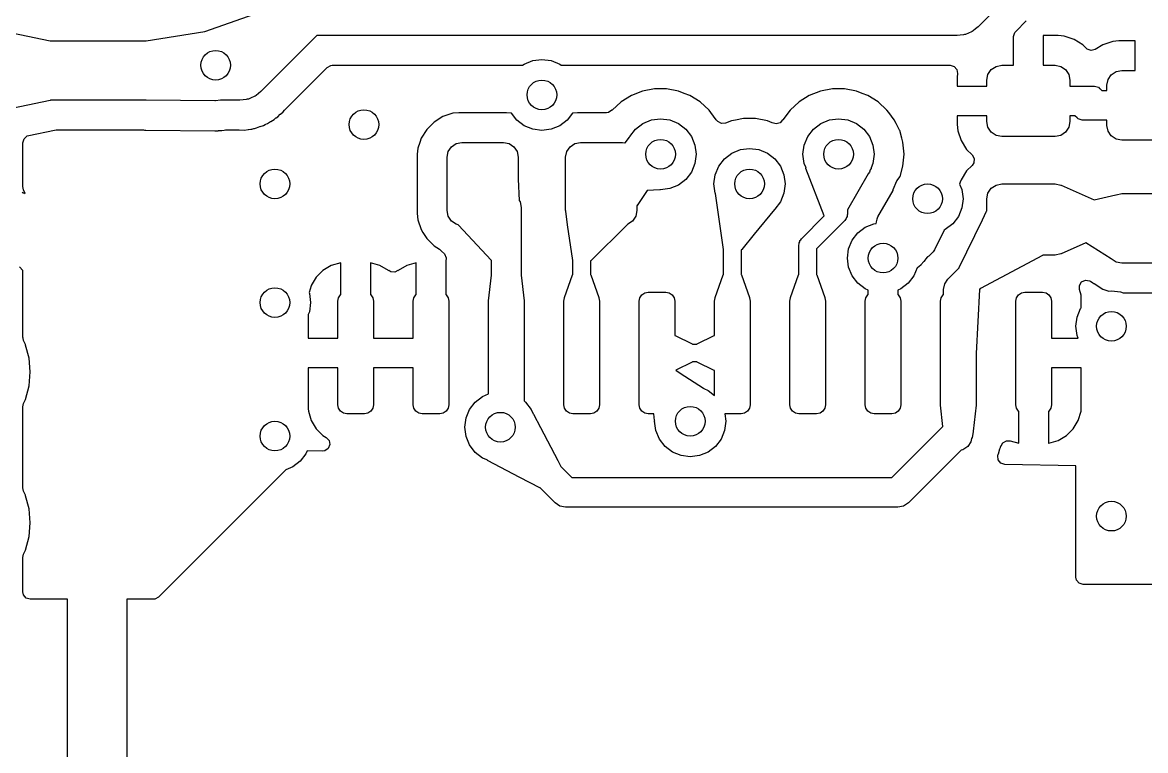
# Model space of a CAD drawing. Extents: x 90 to 175, y -109.5 to -35.9.
# Drawn here: x 110.24 to 129.18, y -60.55 to -48.28 of the extents above; entities that cross this region are included whole.
import ezdxf

# ---------------------------------------------------------------- set-up
doc = ezdxf.new("R2010")
doc.units = 0
doc.layers.add('BLACK', color=7, linetype='CONTINUOUS')

msp = doc.modelspace()

# ---------------------------------------------------------------- linework, layer by layer
at = {"layer": 'BLACK', "linetype": 'CONTINUOUS'}
for p, q in [((129.603553, -45.103553), (126.353553, -48.353553)), ((113.317382, -48.429351), (114.147193, -48.141179)), ((126.986315, -48.428604), (127.164919, -48.25)), ((109.354749, -48.306667), (110.710677, -48.588065)), ((112.327742, -48.588418), (113.317382, -48.429351)), ((126.189516, -48.457528), (126.140866, -48.479746)), ((126.239624, -48.438839), (126.189516, -48.457528)), ((126.25399, -48.428084), (126.239624, -48.438839)), ((126.27032, -48.420627), (126.25399, -48.428084)), ((126.310744, -48.385599), (126.27032, -48.420627)), ((126.353553, -48.353553), (126.310744, -48.385599)), ((126.954781, -48.5), (126.969685, -48.449242)), ((126.969685, -48.449242), (126.986315, -48.428604)), ((110.710677, -48.588065), (110.713522, -48.59)), ((110.713522, -48.59), (112.324647, -48.59)), ((112.324647, -48.59), (112.327742, -48.588418)), ((115.207107, -48.5), (114.263553, -49.443553)), ((118, -48.5), (115.207107, -48.5)), ((119, -48.5), (118, -48.5)), ((126, -48.5), (119, -48.5)), ((126.052938, -48.492388), (126, -48.5)), ((126.106283, -48.488573), (126.052938, -48.492388)), ((126.1231, -48.4823), (126.106283, -48.488573)), ((126.140866, -48.479746), (126.1231, -48.4823)), ((126.95, -48.516281), (126.954781, -48.5)), ((126.95, -49), (126.95, -48.516281)), ((127.699986, -48.5), (127.45, -48.5)), ((127.45, -48.5), (127.45, -49)), ((127.80269, -48.510493), (127.699986, -48.5)), ((127.802697, -48.510494), (127.80269, -48.510493)), ((127.969119, -48.565641), (127.802697, -48.510494)), ((127.969124, -48.565643), (127.969119, -48.565641)), ((128.118345, -48.657684), (127.969124, -48.565643)), ((128.455875, -48.653143), (128.327752, -48.732171)), ((128.45588, -48.653141), (128.455875, -48.653143)), ((128.622302, -48.597994), (128.45588, -48.653141)), ((128.725012, -48.587501), (128.622302, -48.597994)), ((128.725029, -48.5875), (128.725012, -48.587501)), ((129, -48.5875), (128.725029, -48.5875)), ((129, -49.0875), (129, -48.5875)), ((128.174974, -48.714313), (128.118345, -48.657684)), ((128.193696, -48.729688), (128.174974, -48.714313)), ((128.260359, -48.750611), (128.193696, -48.729688)), ((128.327752, -48.732171), (128.260359, -48.750611)), ((115.378102, -49.036819), (115.439425, -49.003334)), ((115.439425, -49.003334), (115.465783, -49.0005)), ((115.465783, -49.0005), (117.898259, -49.0005)), ((117.898259, -49.0005), (118.673786, -49.0005)), ((118.673786, -49.0005), (118.7, -48.980385)), ((118.7, -48.980385), (118.844709, -48.920445)), ((118.844709, -48.920445), (119, -48.9)), ((119, -48.9), (119.155291, -48.920445)), ((119.155291, -48.920445), (119.3, -48.980385)), ((119.3, -48.980385), (119.326214, -49.0005)), ((119.326214, -49.0005), (125.88307, -49.0005)), ((125.88307, -49.0005), (125.950109, -49.020185)), ((125.950109, -49.020185), (125.995864, -49.072989)), ((126.573223, -49.073223), (126.654329, -49.01903)), ((126.654329, -49.01903), (126.75, -49)), ((126.75, -49), (126.95, -49)), ((127.45, -49), (127.65, -49)), ((127.65, -49), (127.745671, -49.01903)), ((127.745671, -49.01903), (127.826777, -49.073223)), ((114.665101, -49.749818), (115.378102, -49.036819)), ((125.995864, -49.072989), (126.006428, -49.137103)), ((126.006428, -49.137103), (126, -49.200013)), ((126, -49.200013), (126, -49.35)), ((126.5, -49.25), (126.51903, -49.154329)), ((126.51903, -49.154329), (126.573223, -49.073223)), ((127.826777, -49.073223), (127.88097, -49.154329)), ((127.88097, -49.154329), (127.9, -49.25)), ((128.54403, -49.241829), (128.598223, -49.160723)), ((128.598223, -49.160723), (128.679329, -49.10653)), ((128.679329, -49.10653), (128.775, -49.0875)), ((128.775, -49.0875), (129, -49.0875)), ((120.898024, -49.3995), (120.697544, -49.436976)), ((121.101976, -49.3995), (120.898024, -49.3995)), ((121.302456, -49.436976), (121.101976, -49.3995)), ((123.898024, -49.3995), (123.697544, -49.436976)), ((124.101976, -49.3995), (123.898024, -49.3995)), ((124.302456, -49.436976), (124.101976, -49.3995)), ((126, -49.35), (126.5, -49.35)), ((126.5, -49.35), (126.5, -49.25)), ((127.9, -49.25), (127.9, -49.35)), ((127.9, -49.35), (128.2, -49.35)), ((128.2, -49.35), (128.316, -49.35)), ((128.316, -49.35), (128.383039, -49.369685)), ((128.383039, -49.369685), (128.40144, -49.390921)), ((128.40144, -49.390921), (128.403681, -49.388681)), ((128.403681, -49.388681), (128.44, -49.425)), ((128.525, -49.3375), (128.54403, -49.241829)), ((128.525, -49.425), (128.525, -49.3375)), ((110.710677, -49.591934), (109.354751, -49.873332)), ((110.714259, -49.59), (110.710677, -49.591934)), ((112.329272, -49.59), (110.714259, -49.59)), ((112.329503, -49.590098), (112.329272, -49.59)), ((113.48822, -49.5999), (112.329503, -49.590098)), ((113.488299, -49.5999), (113.48822, -49.5999)), ((113.490947, -49.598808), (113.488299, -49.5999)), ((113.5, -49.6), (113.490947, -49.598808)), ((113.583286, -49.589034), (113.5, -49.6)), ((113.59, -49.59), (113.583286, -49.589034)), ((113.91, -49.59), (113.59, -49.59)), ((113.962938, -49.582388), (113.91, -49.59)), ((114.016283, -49.578573), (113.962938, -49.582388)), ((114.0331, -49.5723), (114.016283, -49.578573)), ((114.050866, -49.569746), (114.0331, -49.5723)), ((114.099516, -49.547528), (114.050866, -49.569746)), ((114.149624, -49.528839), (114.099516, -49.547528)), ((114.16399, -49.518084), (114.149624, -49.528839)), ((114.18032, -49.510627), (114.16399, -49.518084)), ((114.220744, -49.475599), (114.18032, -49.510627)), ((114.263553, -49.443553), (114.220744, -49.475599)), ((120.507357, -49.510655), (120.33396, -49.618017)), ((120.507364, -49.510651), (120.507357, -49.510655)), ((120.697541, -49.436977), (120.507364, -49.510651)), ((120.697544, -49.436976), (120.697541, -49.436976)), ((120.697541, -49.436976), (120.697541, -49.436977)), ((121.397546, -49.473814), (121.302456, -49.436976)), ((121.492635, -49.510651), (121.397546, -49.473814)), ((121.492642, -49.510655), (121.492635, -49.510651)), ((121.666039, -49.618017), (121.492642, -49.510655)), ((123.507357, -49.510655), (123.33396, -49.618017)), ((123.507364, -49.510651), (123.507357, -49.510655)), ((123.697541, -49.436977), (123.507364, -49.510651)), ((123.697544, -49.436976), (123.697541, -49.436976)), ((123.697541, -49.436976), (123.697541, -49.436977)), ((124.397546, -49.473814), (124.302456, -49.436976)), ((124.492635, -49.510651), (124.397546, -49.473814)), ((124.492642, -49.510655), (124.492635, -49.510651)), ((124.666039, -49.618017), (124.492642, -49.510655)), ((128.44, -49.425), (128.525, -49.425)), ((114.592336, -49.822834), (114.638895, -49.782866)), ((114.638895, -49.782866), (114.659931, -49.755688)), ((114.659931, -49.755688), (114.665101, -49.749818)), ((120.179932, -49.759045), (120.120217, -49.795322)), ((120.183235, -49.755421), (120.179932, -49.759045)), ((120.333958, -49.618019), (120.183235, -49.755421)), ((120.33396, -49.618017), (120.333958, -49.618019)), ((121.666041, -49.618019), (121.666039, -49.618017)), ((121.816762, -49.755418), (121.666041, -49.618019)), ((121.846896, -49.795322), (121.816762, -49.755418)), ((123.183237, -49.755418), (123.060328, -49.918176)), ((123.333958, -49.618019), (123.183237, -49.755418)), ((123.33396, -49.618017), (123.333958, -49.618019)), ((124.666041, -49.618019), (124.666039, -49.618017)), ((124.816762, -49.755418), (124.666041, -49.618019)), ((124.846896, -49.795322), (124.816762, -49.755418)), ((114.375617, -49.981377), (114.426854, -49.947608)), ((114.426854, -49.947608), (114.430851, -49.945187)), ((114.430851, -49.945187), (114.484502, -49.915409)), ((114.484502, -49.915409), (114.510568, -49.89303)), ((114.510568, -49.89303), (114.516843, -49.8883)), ((114.516843, -49.8883), (114.519849, -49.886319)), ((114.519849, -49.886319), (114.545519, -49.869402)), ((114.545519, -49.869402), (114.588917, -49.826002)), ((114.588917, -49.826002), (114.592336, -49.822834)), ((117.181342, -49.957289), (117.057289, -50.081342)), ((117.330663, -49.865187), (117.181342, -49.957289)), ((117.330668, -49.865185), (117.330663, -49.865187)), ((117.4972, -49.810001), (117.330668, -49.865185)), ((117.497203, -49.81), (117.4972, -49.810001)), ((117.59998, -49.799501), (117.497203, -49.81)), ((117.599998, -49.7995), (117.59998, -49.799501)), ((118.40001, -49.7995), (117.599998, -49.7995)), ((118.486804, -49.808366), (118.40001, -49.7995)), ((118.575736, -49.924264), (118.486804, -49.808366)), ((118.7, -50.019615), (118.575736, -49.924264)), ((119.424264, -49.924264), (119.3, -50.019615)), ((119.513195, -49.808366), (119.424264, -49.924264)), ((119.59998, -49.799501), (119.513195, -49.808366)), ((119.599998, -49.7995), (119.59998, -49.799501)), ((120.088301, -49.7995), (119.599998, -49.7995)), ((120.120217, -49.795322), (120.088301, -49.7995)), ((120.7, -49.980385), (120.844709, -49.920445)), ((120.844709, -49.920445), (121, -49.9)), ((121, -49.9), (121.155291, -49.920445)), ((121.155291, -49.920445), (121.3, -49.980385)), ((121.93967, -49.918176), (121.846896, -49.795322)), ((121.939675, -49.918182), (121.93967, -49.918176)), ((121.94269, -49.923051), (121.939675, -49.918182)), ((121.943328, -49.922655), (121.94269, -49.923051)), ((121.963262, -49.949998), (121.943328, -49.922655)), ((122.025002, -49.982708), (121.963262, -49.949998)), ((122.094625, -49.976846), (122.025002, -49.982708)), ((122.197538, -49.936977), (122.094625, -49.976846)), ((122.26161, -49.925), (122.197538, -49.936977)), ((122.398024, -49.8995), (122.26161, -49.925)), ((122.601976, -49.8995), (122.398024, -49.8995)), ((122.802456, -49.936976), (122.601976, -49.8995)), ((122.881839, -49.967729), (122.802456, -49.936976)), ((122.905373, -49.976846), (122.881839, -49.967729)), ((122.945999, -49.985149), (122.905373, -49.976846)), ((123.013662, -49.967729), (122.945999, -49.985149)), ((123.055893, -49.922179), (123.013662, -49.967729)), ((123.057308, -49.923055), (123.055893, -49.922179)), ((123.060328, -49.918176), (123.057308, -49.923055)), ((123.7, -49.980385), (123.844709, -49.920445)), ((123.844709, -49.920445), (124, -49.9)), ((124, -49.9), (124.155291, -49.920445)), ((124.155291, -49.920445), (124.3, -49.980385)), ((124.939673, -49.918179), (124.846896, -49.795322)), ((124.971141, -49.981376), (124.939673, -49.918179)), ((126.5, -49.85), (126.000001, -49.85)), ((126.000001, -49.85), (126.000001, -49.999986)), ((126.5, -49.95), (126.5, -49.85)), ((126.51903, -50.045671), (126.5, -49.95)), ((127.9, -49.95), (127.88097, -50.045671)), ((127.985, -49.85), (127.9, -49.85)), ((127.9, -49.85), (127.9, -49.95)), ((128.021319, -49.886319), (127.985, -49.85)), ((128.023559, -49.884078), (128.021319, -49.886319)), ((128.041961, -49.905315), (128.023559, -49.884078)), ((128.109, -49.925), (128.041961, -49.905315)), ((128.525, -49.925), (128.109, -49.925)), ((128.525, -50.0125), (128.525, -49.925)), ((110.348798, -50.183306), (110.783525, -50.093086)), ((110.783525, -50.093086), (110.808722, -50.0905)), ((110.808722, -50.0905), (112.282503, -50.0905)), ((112.282503, -50.0905), (112.301186, -50.091915)), ((112.301186, -50.091915), (112.325227, -50.09558)), ((112.325227, -50.09558), (113.484023, -50.105382)), ((113.484023, -50.105382), (113.484024, -50.105381)), ((113.484024, -50.105381), (113.484034, -50.105382)), ((113.484034, -50.105382), (113.526166, -50.103337)), ((113.526166, -50.103337), (113.541491, -50.102594)), ((113.541491, -50.102594), (113.541496, -50.102592)), ((113.541496, -50.102592), (113.546389, -50.101862)), ((113.546389, -50.101862), (113.564717, -50.1005)), ((113.564717, -50.1005), (113.601974, -50.1005)), ((113.601974, -50.1005), (113.601976, -50.1005)), ((113.601976, -50.1005), (113.644179, -50.092611)), ((113.644179, -50.092611), (113.666963, -50.0905)), ((113.666963, -50.0905), (113.897284, -50.0905)), ((113.897284, -50.0905), (113.986358, -50.092757)), ((113.986358, -50.092757), (113.986358, -50.092756)), ((113.986358, -50.092756), (113.986363, -50.092757)), ((113.986363, -50.092757), (114.046753, -50.081932)), ((114.046753, -50.081932), (114.051412, -50.08128)), ((114.051412, -50.08128), (114.093607, -50.076988)), ((114.093607, -50.076988), (114.112438, -50.075074)), ((114.112438, -50.075074), (114.145227, -50.064786)), ((114.145227, -50.064786), (114.15284, -50.062918)), ((114.15284, -50.062918), (114.186653, -50.056858)), ((114.186653, -50.056858), (114.243621, -50.034101)), ((114.243621, -50.034101), (114.248053, -50.032524)), ((114.248053, -50.032524), (114.306588, -50.014159)), ((114.306588, -50.014159), (114.336627, -49.997484)), ((114.336627, -49.997484), (114.343708, -49.994122)), ((114.343708, -49.994122), (114.375617, -49.981377)), ((117.057289, -50.081342), (116.965187, -50.230663)), ((118.844709, -50.079555), (118.7, -50.019615)), ((119, -50.1), (118.844709, -50.079555)), ((119.155291, -50.079555), (119, -50.1)), ((119.3, -50.019615), (119.155291, -50.079555)), ((120.480385, -50.2), (120.575736, -50.075736)), ((120.575736, -50.075736), (120.7, -49.980385)), ((121.3, -49.980385), (121.424264, -50.075736)), ((121.424264, -50.075736), (121.519615, -50.2)), ((123.480385, -50.2), (123.575736, -50.075736)), ((123.575736, -50.075736), (123.7, -49.980385)), ((124.3, -49.980385), (124.424264, -50.075736)), ((124.424264, -50.075736), (124.519615, -50.2)), ((125.028007, -50.095579), (124.971141, -49.981376)), ((125.030582, -50.10075), (125.028007, -50.095579)), ((125.067546, -50.230663), (125.030582, -50.10075)), ((126.000001, -49.999986), (126.010494, -50.102697)), ((126.010494, -50.102697), (126.065641, -50.269119)), ((126.573223, -50.126777), (126.51903, -50.045671)), ((126.654329, -50.18097), (126.573223, -50.126777)), ((127.826777, -50.126777), (127.745671, -50.18097)), ((127.88097, -50.045671), (127.826777, -50.126777)), ((128.54403, -50.108171), (128.525, -50.0125)), ((128.598223, -50.189277), (128.54403, -50.108171)), ((110.25, -50.304718), (110.269685, -50.237679)), ((110.25, -51.04588), (110.25, -50.304718)), ((110.269685, -50.237679), (110.322489, -50.191924)), ((110.322489, -50.191924), (110.348798, -50.183306)), ((116.941216, -50.303002), (116.910001, -50.397203)), ((116.965185, -50.230668), (116.941216, -50.303002)), ((116.965187, -50.230663), (116.965185, -50.230668)), ((117.473223, -50.373223), (117.554329, -50.31903)), ((117.554329, -50.31903), (117.65, -50.3)), ((117.65, -50.3), (118.35, -50.3)), ((118.35, -50.3), (118.445671, -50.31903)), ((118.445671, -50.31903), (118.526777, -50.373223)), ((119.473223, -50.373223), (119.554329, -50.31903)), ((119.554329, -50.31903), (119.65, -50.3)), ((119.65, -50.3), (120.35, -50.3)), ((120.35, -50.3), (120.357745, -50.30154)), ((120.357745, -50.30154), (120.358564, -50.301479)), ((120.358564, -50.301479), (120.394998, -50.307771)), ((120.394998, -50.307771), (120.404163, -50.309353)), ((120.404163, -50.309353), (120.475095, -50.212769)), ((120.475095, -50.212769), (120.480385, -50.2)), ((121.519615, -50.2), (121.579555, -50.344709)), ((121.579555, -50.344709), (121.6, -50.5)), ((123.4, -50.5), (123.420445, -50.344709)), ((123.420445, -50.344709), (123.480385, -50.2)), ((124.519615, -50.2), (124.579555, -50.344709)), ((124.579555, -50.344709), (124.6, -50.5)), ((125.086397, -50.296917), (125.067546, -50.230663)), ((125.105213, -50.499983), (125.086397, -50.296917)), ((126.065641, -50.269119), (126.065643, -50.269124)), ((126.065643, -50.269124), (126.157684, -50.418345)), ((126.75, -50.2), (126.654329, -50.18097)), ((127.65, -50.2), (126.75, -50.2)), ((127.745671, -50.18097), (127.65, -50.2)), ((128.679329, -50.24347), (128.598223, -50.189277)), ((128.775, -50.2625), (128.679329, -50.24347)), ((129.725, -50.2625), (128.775, -50.2625)), ((116.91, -50.397204), (116.8995, -50.499983)), ((116.8995, -50.499983), (116.8995, -51.500001)), ((116.910001, -50.397204), (116.91, -50.397204)), ((116.910001, -50.397203), (116.910001, -50.397204)), ((117.4, -50.55), (117.41903, -50.454329)), ((117.41903, -50.454329), (117.473223, -50.373223)), ((118.526777, -50.373223), (118.58097, -50.454329)), ((118.58097, -50.454329), (118.6, -50.55)), ((119.4, -50.55), (119.41903, -50.454329)), ((119.41903, -50.454329), (119.473223, -50.373223)), ((121.6, -50.5), (121.579555, -50.655291)), ((122.075736, -50.575736), (122.2, -50.480385)), ((122.2, -50.480385), (122.344709, -50.420445)), ((122.344709, -50.420445), (122.5, -50.4)), ((122.5, -50.4), (122.655291, -50.420445)), ((122.655291, -50.420445), (122.8, -50.480385)), ((122.8, -50.480385), (122.924264, -50.575736)), ((123.420445, -50.655291), (123.4, -50.5)), ((124.6, -50.5), (124.579555, -50.655291)), ((125.086397, -50.703083), (125.105215, -50.5)), ((125.105215, -50.5), (125.105213, -50.499983)), ((126.157684, -50.418345), (126.251304, -50.511965)), ((126.251304, -50.511965), (126.284789, -50.573288)), ((117.4, -51.45), (117.4, -50.55)), ((118.6, -50.55), (118.6, -50.91938)), ((119.4, -51.45), (119.4, -50.55)), ((121.579555, -50.655291), (121.519615, -50.8)), ((121.920445, -50.844709), (121.980385, -50.7)), ((121.980385, -50.7), (122.075736, -50.575736)), ((122.924264, -50.575736), (123.019615, -50.7)), ((123.019615, -50.7), (123.079555, -50.844709)), ((123.451379, -50.729974), (123.420445, -50.655291)), ((123.449809, -50.740268), (123.45001, -50.731315)), ((123.45001, -50.731315), (123.451379, -50.729974)), ((124.579555, -50.655291), (124.5483, -50.730746)), ((124.5483, -50.730746), (124.548413, -50.73086)), ((124.548413, -50.73086), (124.548399, -50.739815)), ((125.037215, -50.875937), (125.086397, -50.703083)), ((126.251305, -50.687327), (126.157287, -50.781345)), ((126.279805, -50.64298), (126.251305, -50.687327)), ((126.284789, -50.573288), (126.279805, -50.64298)), ((118.6, -50.91938), (118.60035, -50.919961)), ((118.60035, -50.919961), (118.600474, -50.921289)), ((118.600474, -50.921289), (118.61338, -51.278004)), ((121.424264, -50.924264), (121.3, -51.019615)), ((121.519615, -50.8), (121.424264, -50.924264)), ((121.9, -51), (121.920445, -50.844709)), ((123.079555, -50.844709), (123.1, -51)), ((123.758692, -51.535987), (123.449809, -50.740268)), ((124.498297, -50.827781), (124.15, -51.438039)), ((124.519615, -50.8), (124.498297, -50.827781)), ((124.534067, -50.765108), (124.519615, -50.8)), ((124.547758, -50.741121), (124.534067, -50.765108)), ((124.548399, -50.739815), (124.547758, -50.741121)), ((124.980385, -50.95), (125.037215, -50.875937)), ((126.157287, -50.781345), (126.065187, -50.930663)), ((110.261618, -51.098284), (110.25, -51.04588)), ((110.289906, -51.158949), (110.261618, -51.098284)), ((120.771707, -51.111495), (120.606252, -51.361605)), ((120.988906, -51.100558), (120.771707, -51.111495)), ((120.992418, -51.099001), (120.988906, -51.100558)), ((121, -51.1), (120.992418, -51.099001)), ((121.155291, -51.079555), (121, -51.1)), ((121.3, -51.019615), (121.155291, -51.079555)), ((121.920445, -51.155291), (121.9, -51)), ((123.1, -51), (123.079555, -51.155291)), ((124.664025, -51.557202), (124.918183, -51.111886)), ((124.918183, -51.111886), (124.920445, -51.094709)), ((124.920445, -51.094709), (124.980385, -50.95)), ((126.051847, -50.970919), (126.041372, -51.002528)), ((126.041372, -51.002528), (126.079555, -51.094709)), ((126.065185, -50.930668), (126.051847, -50.970919)), ((126.065187, -50.930663), (126.065185, -50.930668)), ((126.079555, -51.094709), (126.1, -51.25)), ((126.51903, -51.154329), (126.573223, -51.073223)), ((126.573223, -51.073223), (126.654329, -51.01903)), ((126.654329, -51.01903), (126.75, -51)), ((126.75, -51), (127.65, -51)), ((127.65, -51), (127.745671, -51.01903)), ((127.745671, -51.01903), (127.749574, -51.021638)), ((127.749574, -51.021638), (127.753233, -51.022348)), ((127.753233, -51.022348), (128.308151, -51.265824)), ((110.236283, -51.141427), (110.2531, -51.147699)), ((110.2531, -51.147699), (110.270866, -51.150254)), ((110.270866, -51.150254), (110.289906, -51.158949)), ((118.61338, -51.278004), (118.63097, -51.304329)), ((118.63097, -51.304329), (118.65, -51.4)), ((121.923291, -51.162162), (121.920445, -51.155291)), ((122.058558, -52.10394), (121.923291, -51.162162)), ((123.019615, -51.3), (122.924264, -51.424264)), ((123.079555, -51.155291), (123.019615, -51.3)), ((126.1, -51.25), (126.079555, -51.405291)), ((126.5, -51.25), (126.51903, -51.154329)), ((126.5, -51.456146), (126.5, -51.25)), ((128.308151, -51.265824), (128.673053, -51.182955)), ((128.673053, -51.182955), (128.676352, -51.183519)), ((128.676352, -51.183519), (128.679329, -51.18153)), ((128.679329, -51.18153), (128.775, -51.1625)), ((128.775, -51.1625), (129.725, -51.1625)), ((117.41903, -51.545671), (117.4, -51.45)), ((118.65, -51.4), (118.65, -52.533002)), ((119.401188, -51.455972), (119.4, -51.45)), ((119.400965, -51.456837), (119.401188, -51.455972)), ((119.433517, -51.687414), (119.400965, -51.456837)), ((120.6, -51.45), (120.58097, -51.545671)), ((120.606252, -51.361605), (120.6, -51.365824)), ((120.6, -51.365824), (120.6, -51.45)), ((122.917567, -51.432449), (122.580118, -51.844921)), ((122.919067, -51.428251), (122.917567, -51.432449)), ((122.924264, -51.424264), (122.919067, -51.428251)), ((124.15, -51.438039), (124.15, -51.51)), ((126.079555, -51.405291), (126.019615, -51.55)), ((126.425395, -51.605003), (126.496006, -51.45969)), ((126.496006, -51.45969), (126.5, -51.456146)), ((116.8995, -51.500001), (116.899501, -51.500019)), ((116.899501, -51.500019), (116.91, -51.602796)), ((116.91, -51.602796), (116.910001, -51.602799)), ((116.910001, -51.602799), (116.965185, -51.769331)), ((117.473223, -51.626777), (117.41903, -51.545671)), ((117.554329, -51.68097), (117.473223, -51.626777)), ((117.588959, -51.687858), (117.554329, -51.68097)), ((120.442448, -51.68161), (120.43929, -51.687414)), ((120.445671, -51.68097), (120.442448, -51.68161)), ((120.526777, -51.626777), (120.445671, -51.68097)), ((120.58097, -51.545671), (120.526777, -51.626777)), ((123.373934, -51.923934), (123.75995, -51.537917)), ((124.106066, -51.616066), (123.63, -52.092132)), ((123.75995, -51.537917), (123.758692, -51.535987)), ((124.115939, -51.598964), (124.106066, -51.616066)), ((124.129904, -51.585), (124.115939, -51.598964)), ((124.135015, -51.565925), (124.129904, -51.585)), ((124.144889, -51.548823), (124.135015, -51.565925)), ((124.15, -51.51), (124.144889, -51.529074)), ((124.144889, -51.529074), (124.144889, -51.548823)), ((124.45, -51.730385), (124.594709, -51.670445)), ((124.594709, -51.670445), (124.634014, -51.66527)), ((124.634014, -51.66527), (124.637236, -51.644928)), ((124.637236, -51.644928), (124.638411, -51.639253)), ((124.638411, -51.639253), (124.6505, -51.592177)), ((124.6505, -51.592173), (124.651617, -51.587823)), ((124.6505, -51.592177), (124.6505, -51.592173)), ((124.651617, -51.587823), (124.664025, -51.557202)), ((125.924264, -51.674264), (125.8, -51.769615)), ((126.019615, -51.55), (125.924264, -51.674264)), ((126.035771, -52.406823), (126.425395, -51.605003)), ((116.965185, -51.769331), (116.965187, -51.769336)), ((116.965187, -51.769336), (116.994145, -51.816284)), ((116.994145, -51.816284), (117.057288, -51.918656)), ((117.591099, -51.693539), (117.588959, -51.687858)), ((118.146533, -52.286354), (117.591099, -51.693539)), ((119.518579, -52.289936), (119.433517, -51.687414)), ((120.43929, -51.687414), (119.823419, -52.296618)), ((122.580118, -51.844921), (122.368212, -52.10394)), ((124.230385, -51.95), (124.325736, -51.825736)), ((124.325736, -51.825736), (124.45, -51.730385)), ((125.779197, -51.778231), (125.617028, -52.111965)), ((125.8, -51.769615), (125.779197, -51.778231)), ((117.057288, -51.918656), (117.181344, -52.042712)), ((117.181344, -52.042712), (117.271974, -52.098613)), ((123.33, -52.03), (123.335111, -52.010925)), ((123.33, -52.529739), (123.33, -52.03)), ((123.335111, -51.991177), (123.344984, -51.974074)), ((123.335111, -52.010925), (123.335111, -51.991177)), ((123.344984, -51.974074), (123.350096, -51.955)), ((123.350096, -51.955), (123.36406, -51.941035)), ((123.36406, -51.941035), (123.373934, -51.923934)), ((124.170445, -52.094709), (124.230385, -51.95)), ((128.169011, -51.995223), (127.753233, -52.177651)), ((128.595697, -52.262877), (128.169011, -51.995223)), ((117.271974, -52.098613), (117.297363, -52.119368)), ((117.297363, -52.119368), (117.307992, -52.130712)), ((117.307992, -52.130712), (117.354959, -52.18084)), ((117.354959, -52.18084), (117.386431, -52.24322)), ((117.386431, -52.24322), (117.38, -52.304862)), ((122.06, -52.106821), (122.058558, -52.10394)), ((122.06, -52.529739), (122.06, -52.106821)), ((122.363511, -52.109686), (122.36, -52.111569)), ((122.36, -52.111569), (122.36, -52.528434)), ((122.368212, -52.10394), (122.363511, -52.109686)), ((123.63, -52.092132), (123.63, -52.528434)), ((124.15, -52.25), (124.170445, -52.094709)), ((124.170445, -52.405291), (124.15, -52.25)), ((125.501468, -52.23039), (125.467898, -52.270397)), ((125.520729, -52.216051), (125.501468, -52.23039)), ((125.534358, -52.204272), (125.520729, -52.216051)), ((125.593179, -52.145451), (125.534358, -52.204272)), ((125.617028, -52.111965), (125.593179, -52.145451)), ((127.439187, -52.20499), (126.393334, -52.763782)), ((127.443717, -52.2), (127.439187, -52.20499)), ((127.65, -52.2), (127.443717, -52.2)), ((127.745671, -52.18097), (127.65, -52.2)), ((127.750554, -52.177706), (127.745671, -52.18097)), ((127.753233, -52.177651), (127.750554, -52.177706)), ((110.25, -52.457106), (110.192473, -52.39958)), ((115.449803, -52.373717), (115.308447, -52.457314)), ((115.449806, -52.373716), (115.449803, -52.373717)), ((115.607503, -52.3279), (115.449806, -52.373716)), ((115.61, -52.327703), (115.607503, -52.3279)), ((115.61, -52.86488), (115.61, -52.327703)), ((116.112497, -52.3279), (116.11, -52.327703)), ((116.11, -52.327703), (116.11, -52.86488)), ((116.270193, -52.373716), (116.112494, -52.3279)), ((116.112494, -52.3279), (116.112497, -52.3279)), ((116.270196, -52.373717), (116.270193, -52.373716)), ((116.411552, -52.457314), (116.270196, -52.373717)), ((116.719803, -52.373717), (116.578447, -52.457314)), ((116.719806, -52.373716), (116.719803, -52.373717)), ((116.877503, -52.3279), (116.719806, -52.373716)), ((116.88, -52.327703), (116.877503, -52.3279)), ((116.88, -52.86488), (116.88, -52.327703)), ((117.38, -52.304862), (117.38, -52.86488)), ((118.146798, -52.286627), (118.146533, -52.286354)), ((118.15, -52.287953), (118.146798, -52.286627)), ((118.15, -52.533308), (118.15, -52.287953)), ((119.52, -52.292783), (119.518579, -52.289936)), ((119.52, -52.529739), (119.52, -52.292783)), ((119.823419, -52.296618), (119.82, -52.298023)), ((119.82, -52.298023), (119.82, -52.528434)), ((124.230385, -52.55), (124.170445, -52.405291)), ((125.325177, -52.41586), (125.269615, -52.55)), ((125.332142, -52.414935), (125.325177, -52.41586)), ((125.385433, -52.369749), (125.332142, -52.414935)), ((125.388698, -52.364785), (125.385433, -52.369749)), ((125.438059, -52.305959), (125.388698, -52.364785)), ((125.458409, -52.280222), (125.438059, -52.305959)), ((125.464253, -52.274376), (125.458409, -52.280222)), ((125.467898, -52.270397), (125.464253, -52.274376)), ((125.843223, -52.603223), (126.034619, -52.411826)), ((126.034619, -52.411826), (126.035771, -52.406823)), ((128.597772, -52.263602), (128.595697, -52.262877)), ((128.598223, -52.264277), (128.597772, -52.263602)), ((128.679329, -52.31847), (128.598223, -52.264277)), ((128.775, -52.3375), (128.679329, -52.31847)), ((129.725, -52.3375), (128.775, -52.3375)), ((110.25, -53.584696), (110.25, -52.457106)), ((115.192314, -52.573447), (115.108717, -52.714803)), ((115.192321, -52.573438), (115.192314, -52.573447)), ((115.308438, -52.457321), (115.192321, -52.573438)), ((115.308447, -52.457314), (115.308438, -52.457321)), ((116.417722, -52.4621), (116.411552, -52.457314)), ((116.41893, -52.460541), (116.417722, -52.4621)), ((116.451666, -52.48158), (116.41893, -52.460541)), ((116.521358, -52.486564), (116.451666, -52.48158)), ((116.570457, -52.459753), (116.521358, -52.486564)), ((116.572278, -52.4621), (116.570457, -52.459753)), ((116.578447, -52.457314), (116.572278, -52.4621)), ((118.100289, -52.972396), (118.148844, -52.535408)), ((118.148844, -52.535408), (118.15, -52.533308)), ((118.65, -52.533002), (118.651156, -52.535408)), ((118.651156, -52.535408), (118.69971, -52.972394)), ((119.382705, -52.913948), (119.517245, -52.532806)), ((119.517245, -52.532806), (119.52, -52.529739)), ((119.82, -52.528434), (119.822755, -52.532806)), ((119.822755, -52.532806), (119.957293, -52.913946)), ((121.922705, -52.913948), (122.057245, -52.532806)), ((122.057245, -52.532806), (122.06, -52.529739)), ((122.36, -52.528434), (122.362755, -52.532806)), ((122.362755, -52.532806), (122.497293, -52.913946)), ((123.192705, -52.913948), (123.327245, -52.532806)), ((123.327245, -52.532806), (123.33, -52.529739)), ((123.63, -52.528434), (123.632755, -52.532806)), ((123.632755, -52.532806), (123.767293, -52.913946)), ((124.325736, -52.674264), (124.230385, -52.55)), ((125.269615, -52.55), (125.174264, -52.674264)), ((125.78903, -52.684329), (125.843223, -52.603223)), ((128.098142, -52.650694), (128.16178, -52.62185)), ((128.16178, -52.62185), (128.23091, -52.631991)), ((115.108716, -52.714806), (115.074512, -52.832534)), ((115.108717, -52.714803), (115.108716, -52.714806)), ((124.45, -52.769615), (124.325736, -52.674264)), ((124.5, -52.790325), (124.45, -52.769615)), ((124.5, -52.86488), (124.5, -52.790325)), ((125.05, -52.769615), (125, -52.790325)), ((125, -52.790325), (125, -52.86488)), ((125.174264, -52.674264), (125.05, -52.769615)), ((125.77, -52.78), (125.78903, -52.684329)), ((125.77, -52.86488), (125.77, -52.78)), ((126.376815, -52.781665), (126.320613, -53.85569)), ((126.389383, -52.76417), (126.375562, -52.777991)), ((126.375562, -52.777991), (126.376831, -52.781054)), ((126.376831, -52.781054), (126.376815, -52.781665)), ((126.393334, -52.763782), (126.389383, -52.76417)), ((128.060001, -52.779233), (128.0602, -52.709364)), ((128.087099, -52.872504), (128.060001, -52.779233)), ((128.0602, -52.709364), (128.098142, -52.650694)), ((128.23091, -52.631991), (128.244969, -52.639594)), ((128.244969, -52.639594), (128.288785, -52.667079)), ((128.288785, -52.667079), (128.300281, -52.676239)), ((128.300281, -52.676239), (128.300681, -52.675734)), ((128.300681, -52.675734), (128.306341, -52.680209)), ((128.306341, -52.680209), (128.306344, -52.680212)), ((128.306344, -52.680212), (128.455666, -52.772314)), ((128.455666, -52.772314), (128.556499, -52.805727)), ((128.556499, -52.805727), (128.6, -52.8)), ((128.6, -52.8), (128.755291, -52.820445)), ((115.074512, -52.832534), (115.079555, -52.844709)), ((115.079555, -52.844709), (115.1, -53)), ((115.1, -53), (115.079555, -53.155291)), ((115.56, -52.975), (115.571418, -52.917597)), ((115.56, -53.6), (115.56, -52.975)), ((115.571418, -52.917597), (115.603934, -52.868934)), ((115.603934, -52.868934), (115.61, -52.86488)), ((116.11, -52.86488), (116.116066, -52.868934)), ((116.116066, -52.868934), (116.148582, -52.917597)), ((116.148582, -52.917597), (116.16, -52.975)), ((116.16, -52.975), (116.16, -53.6)), ((116.83, -52.975), (116.841418, -52.917597)), ((116.83, -53.6), (116.83, -52.975)), ((116.841418, -52.917597), (116.873934, -52.868934)), ((116.873934, -52.868934), (116.88, -52.86488)), ((117.38, -52.86488), (117.386066, -52.868934)), ((117.386066, -52.868934), (117.418582, -52.917597)), ((117.418582, -52.917597), (117.43, -52.975)), ((117.43, -52.975), (117.43, -54.725)), ((118.1, -52.975), (118.10037, -52.973137)), ((118.1, -54.538963), (118.1, -52.975)), ((118.10037, -52.973137), (118.100289, -52.972396)), ((118.69971, -52.972394), (118.699628, -52.973133)), ((118.699628, -52.973133), (118.7, -52.975)), ((118.7, -52.975), (118.7, -54.657117)), ((119.37, -52.975), (119.381418, -52.917597)), ((119.37, -54.725), (119.37, -52.975)), ((119.381418, -52.917597), (119.38267, -52.915722)), ((119.38267, -52.915722), (119.382705, -52.913948)), ((119.957293, -52.913946), (119.957328, -52.91572)), ((119.957328, -52.91572), (119.958582, -52.917597)), ((119.958582, -52.917597), (119.97, -52.975)), ((119.97, -52.975), (119.97, -54.725)), ((120.64, -52.975), (120.651418, -52.917597)), ((120.64, -54.725), (120.64, -52.975)), ((120.651418, -52.917597), (120.683934, -52.868934)), ((120.683934, -52.868934), (120.732597, -52.836418)), ((120.732597, -52.836418), (120.79, -52.825)), ((120.79, -52.825), (121.09, -52.825)), ((121.09, -52.825), (121.147403, -52.836418)), ((121.147403, -52.836418), (121.196066, -52.868934)), ((121.196066, -52.868934), (121.228582, -52.917597)), ((121.228582, -52.917597), (121.24, -52.975)), ((121.24, -52.975), (121.24, -53.553483)), ((121.91, -52.975), (121.921418, -52.917597)), ((121.91, -53.553228), (121.91, -52.975)), ((121.921418, -52.917597), (121.92267, -52.915722)), ((121.92267, -52.915722), (121.922705, -52.913948)), ((122.497293, -52.913946), (122.497328, -52.91572)), ((122.497328, -52.91572), (122.498582, -52.917597)), ((122.498582, -52.917597), (122.51, -52.975)), ((122.51, -52.975), (122.51, -54.725)), ((123.18, -52.975), (123.191418, -52.917597)), ((123.18, -54.725), (123.18, -52.975)), ((123.191418, -52.917597), (123.19267, -52.915722)), ((123.19267, -52.915722), (123.192705, -52.913948)), ((123.767293, -52.913946), (123.767328, -52.91572)), ((123.767328, -52.91572), (123.768582, -52.917597)), ((123.768582, -52.917597), (123.78, -52.975)), ((123.78, -52.975), (123.78, -54.725)), ((124.45, -52.975), (124.461418, -52.917597)), ((124.45, -54.725), (124.45, -52.975)), ((124.461418, -52.917597), (124.493934, -52.868934)), ((124.493934, -52.868934), (124.5, -52.86488)), ((125, -52.86488), (125.006066, -52.868934)), ((125.006066, -52.868934), (125.038582, -52.917597)), ((125.038582, -52.917597), (125.05, -52.975)), ((125.05, -52.975), (125.05, -54.725)), ((125.72, -52.975), (125.731418, -52.917597)), ((125.72, -54.725), (125.72, -52.975)), ((125.731418, -52.917597), (125.763934, -52.868934)), ((125.763934, -52.868934), (125.77, -52.86488)), ((126.99, -52.975), (127.001418, -52.917597)), ((126.99, -54.725), (126.99, -52.975)), ((127.001418, -52.917597), (127.033934, -52.868934)), ((127.033934, -52.868934), (127.082597, -52.836418)), ((127.082597, -52.836418), (127.14, -52.825)), ((127.14, -52.825), (127.44, -52.825)), ((127.44, -52.825), (127.497403, -52.836418)), ((127.497403, -52.836418), (127.546066, -52.868934)), ((127.546066, -52.868934), (127.578582, -52.917597)), ((127.578582, -52.917597), (127.59, -52.975)), ((127.59, -52.975), (127.59, -53.6)), ((128.0871, -52.87251), (128.087099, -52.872504)), ((128.09, -52.909356), (128.0871, -52.87251)), ((128.09, -53.087469), (128.09, -52.909356)), ((128.755291, -52.820445), (128.797672, -52.837999)), ((128.797672, -52.837999), (129.775008, -52.837999)), ((115.079555, -53.155291), (115.06, -53.202501)), ((128.020445, -53.244709), (128.080385, -53.1)), ((128.080385, -53.1), (128.09, -53.087469)), ((115.06, -53.202501), (115.06, -53.6)), ((128, -53.4), (128.020445, -53.244709)), ((121.24, -53.553483), (121.242315, -53.552529)), ((121.242315, -53.552529), (121.247528, -53.553764)), ((121.247528, -53.553764), (121.533532, -53.696766)), ((121.616468, -53.696766), (121.902472, -53.553763)), ((121.902472, -53.553763), (121.91, -53.553228)), ((128.020445, -53.555291), (128, -53.4)), ((128.038964, -53.6), (128.020445, -53.555291)), ((110.253393, -53.6), (110.25, -53.584696)), ((110.261618, -53.6371), (110.253393, -53.6)), ((110.2939, -53.70633), (110.261618, -53.6371)), ((110.293905, -53.706344), (110.2939, -53.70633)), ((110.296236, -53.715043), (110.293905, -53.706344)), ((110.355063, -53.934592), (110.296236, -53.715043)), ((115.06, -53.6), (115.56, -53.6)), ((116.16, -53.6), (116.83, -53.6)), ((121.533532, -53.696766), (121.536337, -53.7)), ((121.536337, -53.7), (121.612995, -53.7)), ((121.612995, -53.7), (121.613427, -53.698958)), ((121.613427, -53.698958), (121.616468, -53.696766)), ((127.59, -53.6), (128.038964, -53.6)), ((110.375659, -54.17), (110.355063, -53.934592)), ((126.320613, -53.85569), (126.32, -53.856975)), ((126.32, -53.856975), (126.32, -54.725)), ((115.56, -54.1), (115.06, -54.1)), ((115.06, -54.1), (115.06, -54.790644)), ((115.56, -54.725), (115.56, -54.1)), ((116.83, -54.1), (116.16, -54.1)), ((116.16, -54.1), (116.16, -54.725)), ((116.83, -54.725), (116.83, -54.1)), ((121.533532, -54.003234), (121.258326, -54.140835)), ((121.258326, -54.140835), (121.331374, -54.188084)), ((121.536573, -54.001042), (121.533532, -54.003234)), ((121.537005, -54), (121.536573, -54.001042)), ((121.613663, -54), (121.537005, -54)), ((121.616468, -54.003234), (121.613663, -54)), ((121.902471, -54.146235), (121.616468, -54.003234)), ((128.09, -54.1), (127.59, -54.1)), ((127.59, -54.1), (127.59, -54.725)), ((128.09, -54.790644), (128.09, -54.1)), ((110.355063, -54.405408), (110.375659, -54.17)), ((121.331374, -54.188084), (121.721429, -54.44038)), ((121.907684, -54.14747), (121.902471, -54.146235)), ((121.91, -54.146515), (121.907684, -54.14747)), ((121.91, -54.56479), (121.91, -54.146515)), ((110.293903, -54.633663), (110.355063, -54.405408)), ((121.721429, -54.44038), (121.726515, -54.447751)), ((121.726515, -54.447751), (121.726323, -54.449867)), ((121.726323, -54.449867), (121.8, -54.480385)), ((121.8, -54.480385), (121.91, -54.56479)), ((110.25, -54.755303), (110.261618, -54.702898)), ((110.261618, -54.702898), (110.26262, -54.70075)), ((110.26262, -54.70075), (110.293903, -54.633663)), ((117.780385, -54.8), (117.875736, -54.675736)), ((117.875736, -54.675736), (118, -54.580385)), ((118, -54.580385), (118.1, -54.538963)), ((118.7, -54.657117), (118.724264, -54.675736)), ((118.724264, -54.675736), (118.819615, -54.8)), ((110.25, -56.124696), (110.25, -54.755303)), ((115.06, -54.790644), (115.062899, -54.827489)), ((115.062899, -54.827489), (115.0629, -54.827495)), ((115.0629, -54.827495), (115.108716, -54.985193)), ((115.571418, -54.782403), (115.56, -54.725)), ((115.603934, -54.831066), (115.571418, -54.782403)), ((115.652597, -54.863582), (115.603934, -54.831066)), ((115.71, -54.875), (115.652597, -54.863582)), ((116.01, -54.875), (115.71, -54.875)), ((116.067403, -54.863582), (116.01, -54.875)), ((116.116066, -54.831066), (116.067403, -54.863582)), ((116.148582, -54.782403), (116.116066, -54.831066)), ((116.16, -54.725), (116.148582, -54.782403)), ((116.841418, -54.782403), (116.83, -54.725)), ((116.873934, -54.831066), (116.841418, -54.782403)), ((116.922597, -54.863582), (116.873934, -54.831066)), ((116.98, -54.875), (116.922597, -54.863582)), ((117.28, -54.875), (116.98, -54.875)), ((117.337403, -54.863582), (117.28, -54.875)), ((117.386066, -54.831066), (117.337403, -54.863582)), ((117.418582, -54.782403), (117.386066, -54.831066)), ((117.43, -54.725), (117.418582, -54.782403)), ((117.720445, -54.944709), (117.780385, -54.8)), ((118.819615, -54.8), (118.850463, -54.874474)), ((118.850463, -54.874474), (118.853401, -54.874479)), ((118.853401, -54.874479), (118.859277, -54.879863)), ((118.859277, -54.879863), (118.976284, -55.103792)), ((119.381418, -54.782403), (119.37, -54.725)), ((119.413934, -54.831066), (119.381418, -54.782403)), ((119.462597, -54.863582), (119.413934, -54.831066)), ((119.52, -54.875), (119.462597, -54.863582)), ((119.82, -54.875), (119.52, -54.875)), ((119.877403, -54.863582), (119.82, -54.875)), ((119.926066, -54.831066), (119.877403, -54.863582)), ((119.958582, -54.782403), (119.926066, -54.831066)), ((119.97, -54.725), (119.958582, -54.782403)), ((120.651418, -54.782403), (120.64, -54.725)), ((120.683934, -54.831066), (120.651418, -54.782403)), ((120.732597, -54.863582), (120.683934, -54.831066)), ((120.79, -54.875), (120.732597, -54.863582)), ((120.885796, -54.875), (120.79, -54.875)), ((120.898822, -54.989639), (120.885796, -54.875)), ((122.36, -54.875), (122.083543, -54.875)), ((122.083543, -54.875), (122.1, -55)), ((122.417403, -54.863582), (122.36, -54.875)), ((122.466066, -54.831066), (122.417403, -54.863582)), ((122.498582, -54.782403), (122.466066, -54.831066)), ((122.51, -54.725), (122.498582, -54.782403)), ((123.191418, -54.782403), (123.18, -54.725)), ((123.223934, -54.831066), (123.191418, -54.782403)), ((123.272597, -54.863582), (123.223934, -54.831066)), ((123.33, -54.875), (123.272597, -54.863582)), ((123.63, -54.875), (123.33, -54.875)), ((123.687403, -54.863582), (123.63, -54.875)), ((123.736066, -54.831066), (123.687403, -54.863582)), ((123.768582, -54.782403), (123.736066, -54.831066)), ((123.78, -54.725), (123.768582, -54.782403)), ((124.461418, -54.782403), (124.45, -54.725)), ((124.493934, -54.831066), (124.461418, -54.782403)), ((124.542597, -54.863582), (124.493934, -54.831066)), ((124.6, -54.875), (124.542597, -54.863582)), ((124.9, -54.875), (124.6, -54.875)), ((124.957403, -54.863582), (124.9, -54.875)), ((125.006066, -54.831066), (124.957403, -54.863582)), ((125.038582, -54.782403), (125.006066, -54.831066)), ((125.05, -54.725), (125.038582, -54.782403)), ((125.72037, -54.726862), (125.72, -54.725)), ((125.720289, -54.727605), (125.72037, -54.726862)), ((125.760144, -55.086301), (125.720289, -54.727605)), ((126.31971, -54.727605), (126.271156, -55.164592)), ((126.32, -54.725), (126.319628, -54.726866)), ((126.319628, -54.726866), (126.31971, -54.727605)), ((127.001418, -54.782403), (126.99, -54.725)), ((127.033934, -54.831066), (127.001418, -54.782403)), ((127.04, -54.835119), (127.033934, -54.831066)), ((127.04, -55.372295), (127.04, -54.835119)), ((127.546066, -54.831066), (127.54, -54.835119)), ((127.54, -54.835119), (127.54, -55.372295)), ((127.578582, -54.782403), (127.546066, -54.831066)), ((127.59, -54.725), (127.578582, -54.782403)), ((128.041283, -54.985193), (128.087099, -54.827495)), ((128.087099, -54.827495), (128.0871, -54.827489)), ((128.0871, -54.827489), (128.09, -54.790644)), ((115.108716, -54.985193), (115.108717, -54.985196)), ((115.108717, -54.985196), (115.192314, -55.126552)), ((117.7, -55.1), (117.720445, -54.944709)), ((120.900817, -54.993787), (120.898822, -54.989639)), ((120.9, -55), (120.900817, -54.993787)), ((120.920445, -55.155291), (120.9, -55)), ((122.1, -55), (122.079555, -55.155291)), ((124.896446, -55.95), (125.760144, -55.086301)), ((127.957685, -55.126552), (128.041282, -54.985196)), ((128.041282, -54.985196), (128.041283, -54.985193)), ((115.192314, -55.126552), (115.192321, -55.126561)), ((115.192321, -55.126561), (115.308438, -55.242678)), ((115.308438, -55.242678), (115.308446, -55.242684)), ((115.308446, -55.242684), (115.363113, -55.275014)), ((115.363113, -55.275014), (115.410796, -55.326083)), ((117.720445, -55.255291), (117.7, -55.1)), ((117.780385, -55.4), (117.720445, -55.255291)), ((118.976284, -55.103792), (119.266534, -55.659277)), ((120.980385, -55.3), (120.920445, -55.155291)), ((122.079555, -55.155291), (122.019615, -55.3)), ((126.25097, -55.275671), (126.242318, -55.288619)), ((126.27, -55.18), (126.25097, -55.275671)), ((126.271156, -55.164592), (126.27, -55.166691)), ((126.27, -55.166691), (126.27, -55.18)), ((127.700198, -55.326281), (127.841552, -55.242685)), ((127.841552, -55.242685), (127.841561, -55.242678)), ((127.841561, -55.242678), (127.957678, -55.126561)), ((127.957678, -55.126561), (127.957685, -55.126552)), ((115.396655, -55.459414), (115.33932, -55.499344)), ((115.4233, -55.394824), (115.396655, -55.459414)), ((115.410796, -55.326083), (115.4233, -55.394824)), ((117.875736, -55.524264), (117.780385, -55.4)), ((121.075736, -55.424264), (120.980385, -55.3)), ((121.2, -55.519615), (121.075736, -55.424264)), ((121.924264, -55.424264), (121.8, -55.519615)), ((122.019615, -55.3), (121.924264, -55.424264)), ((126.176777, -55.426777), (126.095671, -55.48097)), ((126.23097, -55.345671), (126.176777, -55.426777)), ((126.242318, -55.288619), (126.23097, -55.345671)), ((126.693812, -55.549281), (126.719398, -55.463816)), ((126.719398, -55.463816), (126.727378, -55.443732)), ((126.727378, -55.443732), (126.73004, -55.438433)), ((126.73004, -55.438433), (126.730043, -55.438419)), ((126.730043, -55.438419), (126.73251, -55.431645)), ((126.73251, -55.431645), (126.732568, -55.431666)), ((126.732568, -55.431666), (126.735043, -55.424547)), ((126.734986, -55.424528), (126.739532, -55.410812)), ((126.735043, -55.424547), (126.734986, -55.424528)), ((126.739532, -55.410812), (126.742433, -55.411773)), ((126.742433, -55.411773), (126.768716, -55.362264)), ((126.768716, -55.362264), (126.829641, -55.328059)), ((126.829641, -55.328059), (126.892018, -55.329831)), ((126.892018, -55.329831), (127.037505, -55.372099)), ((127.037505, -55.372099), (127.037511, -55.3721)), ((127.037511, -55.3721), (127.039998, -55.372295)), ((127.039998, -55.372295), (127.04, -55.372295)), ((127.54, -55.372295), (127.540001, -55.372295)), ((127.540001, -55.372295), (127.542486, -55.3721)), ((127.542486, -55.3721), (127.700198, -55.326281)), ((115.019615, -55.55), (114.924264, -55.674264)), ((115.040007, -55.500768), (115.019615, -55.55)), ((115.042513, -55.500817), (115.040007, -55.500768)), ((115.297608, -55.505723), (115.042513, -55.500817)), ((115.33932, -55.499344), (115.297608, -55.505723)), ((118, -55.619615), (117.875736, -55.524264)), ((118.074206, -55.650352), (118, -55.619615)), ((118.074117, -55.652408), (118.074206, -55.650352)), ((118.079863, -55.659277), (118.074117, -55.652408)), ((118.629782, -55.94662), (118.079863, -55.659277)), ((119.266534, -55.659277), (119.321325, -55.764135)), ((121.344709, -55.579555), (121.2, -55.519615)), ((121.5, -55.6), (121.344709, -55.579555)), ((121.655291, -55.579555), (121.5, -55.6)), ((121.8, -55.519615), (121.655291, -55.579555)), ((126.066851, -55.486702), (125.176777, -56.376777)), ((126.095671, -55.48097), (126.066851, -55.486702)), ((126.683304, -55.583005), (126.691821, -55.553896)), ((126.691916, -55.652342), (126.683304, -55.583005)), ((126.691821, -55.553896), (126.693807, -55.549288)), ((126.736647, -55.706016), (126.691916, -55.652342)), ((126.693807, -55.549288), (126.693812, -55.549281)), ((114.681157, -55.81884), (112.536319, -57.963681)), ((114.8, -55.769615), (114.681157, -55.81884)), ((114.924264, -55.674264), (114.8, -55.769615)), ((119.321325, -55.764135), (119.32168, -55.768126)), ((119.32168, -55.768126), (119.503554, -55.95)), ((126.803296, -55.726986), (126.736647, -55.706016)), ((127.999999, -55.749999), (126.803296, -55.726986)), ((128, -55.75), (127.999999, -55.749999)), ((128, -57.626), (128, -55.75)), ((118.964136, -56.121325), (118.629782, -55.94662)), ((119.503554, -55.95), (124.896446, -55.95)), ((110.261618, -56.1771), (110.25, -56.124696)), ((110.2939, -56.24633), (110.261618, -56.1771)), ((118.968953, -56.122507), (118.964136, -56.121325)), ((119.223223, -56.376777), (118.968953, -56.122507)), ((110.293905, -56.246344), (110.2939, -56.24633)), ((110.296876, -56.257431), (110.293905, -56.246344)), ((110.355063, -56.474592), (110.296876, -56.257431)), ((119.304329, -56.43097), (119.223223, -56.376777)), ((125.176777, -56.376777), (125.095671, -56.43097)), ((110.375659, -56.71), (110.355063, -56.474592)), ((119.4, -56.45), (119.304329, -56.43097)), ((125, -56.45), (119.4, -56.45)), ((125.095671, -56.43097), (125, -56.45)), ((110.355063, -56.945408), (110.375659, -56.71)), ((110.293903, -57.173663), (110.355063, -56.945408)), ((110.268502, -57.228135), (110.293903, -57.173663)), ((110.25, -57.295303), (110.261618, -57.242898)), ((110.25, -57.876), (110.25, -57.295303)), ((110.261618, -57.242898), (110.268502, -57.228135)), ((128.011206, -57.677511), (128, -57.626)), ((128.056961, -57.730315), (128.011206, -57.677511)), ((128.124, -57.75), (128.056961, -57.730315)), ((110.261206, -57.927511), (110.25, -57.876)), ((110.306961, -57.980315), (110.261206, -57.927511)), ((132.773356, -57.75), (128.124, -57.75)), ((110.374, -58), (110.306961, -57.980315)), ((111, -58), (110.374, -58)), ((111, -65.792893), (111, -58)), ((112.448638, -58), (112, -58)), ((112, -58), (112, -66)), ((112.474996, -57.997166), (112.448638, -58)), ((112.536319, -57.963681), (112.474996, -57.997166))]:
    msp.add_line(p, q, dxfattribs=at)
at = {"layer": 'BLACK'}
for centre in [(113.5, -49), (119, -49.5), (116, -50), (121, -50.5), (124, -50.5), (114.5, -51), (122.5, -51), (125.5, -51.25), (124.75, -52.25), (114.5, -53), (128.6, -53.4), (118.3, -55.1), (121.5, -55), (114.5, -55.25), (128.6, -56.6)]:
    msp.add_circle(centre, 0.25, dxfattribs=at)

doc.saveas('drawing.dxf')
